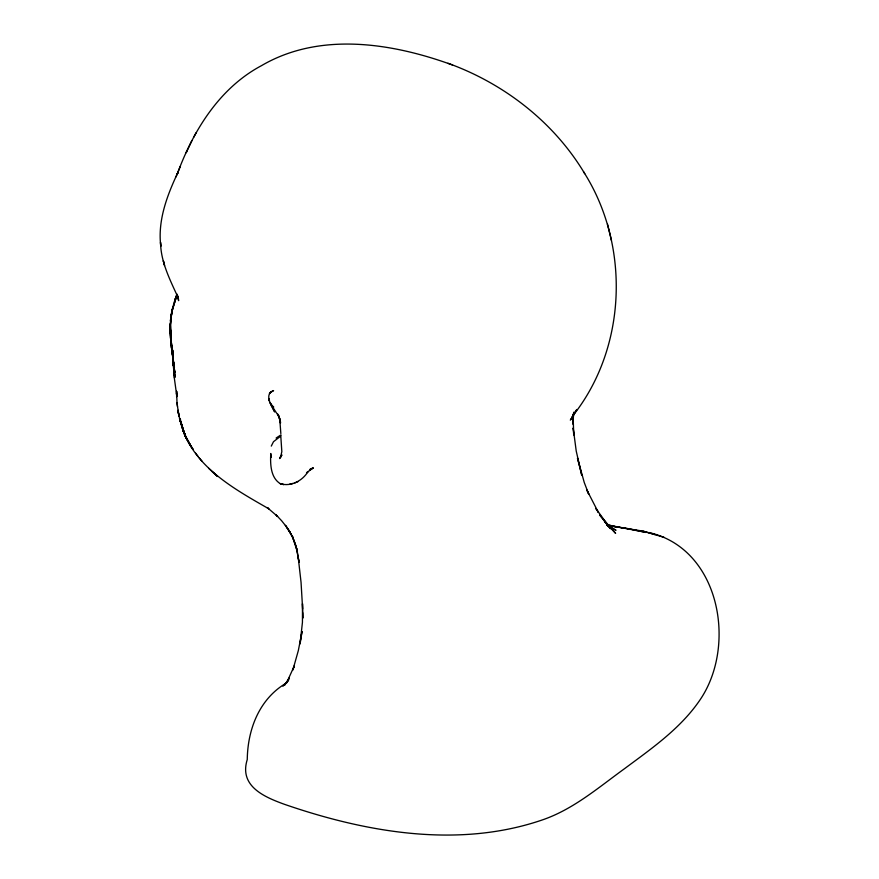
<?xml version="1.0" encoding="UTF-8"?>
<svg xmlns="http://www.w3.org/2000/svg" width="879" height="879" viewBox="0 0 879 879"><rect width="100%" height="100%" fill="white"/><g stroke="black" fill="none" stroke-linecap="round" stroke-linejoin="round"><path stroke-width="1.32" d="M172.031 351.556L174.405 368.081L170.724 341.162L170.581 332.438L172.196 352.677L170.724 341.162L170.306 323.648L171.295 341.349L170.394 325.472M176.591 391.375L177.02 403.043M176.613 396.901L176.646 393.616M178.294 296.278L178.272 298.794L178.283 296.805M176.569 393.946L176.602 391.331L176.778 396.176L176.426 393.462M172.636 350.106L172.691 358.665L175.174 377.201L172.833 359.489L174.492 379.267L176.602 394.638M172.625 350.007L173.02 362.346L173.438 365.587L172.449 350.15L173.053 362.016L174.899 372.125L173.053 362.016L172.108 349.787M302.684 612.663L302.783 618.179L302.497 603.686L302.442 622.31L300.058 643.911L302.013 631.77M172.031 311.144L172.636 308.727L170.482 320.527L170.284 329.383L171.603 312.441L177.195 294.223L173.119 307.276M573.767 412.723L572.8 424.096L573.119 416.459L573.745 435.006L573.185 427.963L576.228 451.081L581.766 475.22L577.47 458.069L584.26 482.516L588.809 494.383L586.864 490.042L598.445 512.567L595.841 508.425L610.455 528.729L599.588 514.896L615.63 533.355L604.444 521.555L611.905 529.015L606.499 524.796L616.003 530.29L607.774 525.697M171.361 313.803L170.482 320.527L171.768 312.441L170.141 326.538L171.229 338.964L170.251 331.262M573.734 412.504L572.932 417.294L573.998 412.383M302.035 631.54L298.333 650.559L292.861 670.007L294.278 665.952L286.576 682.928L289.356 677.995L284.422 685.301L288.642 679.994L282.928 686.29M173.899 303.826L175.899 297.662L174.262 302.178M172.844 307.145L171.998 310.858L173.8 303.694M573.965 412.284L572.471 417.91L573.888 413.207M175.207 299.256L174.723 300.772L176.965 294.498M573.8 413.328L572.009 418.481L574.229 412.8L571.053 419.536L573.855 414.361M178.349 298.135L178.613 300.651L177.448 295.871L178.107 297.64C170.152 280.016 160.791 262.195 160.538 242.351L160.802 246.307C157.539 220.585 167.043 195.599 177.789 172.745L177.228 174.031C193.281 130.564 219.453 87.988 261.513 65.639C319.846 31.501 392.177 42.972 452.553 65.013M180.25 166.57L177.228 174.031M186.623 151.726L186.205 152.726L191.875 140.618M175.954 176.91L177.789 172.745M271.281 446.103L273.479 441.719L281.115 435.819M193.732 137.201L196.061 132.806M280.72 456.684L279.643 458.585L281.027 456.08L280.533 457.19L281.829 451.663L280.851 436.951M570.306 420.151L576.822 409.504L573.251 415.251C627.134 346.875 630.188 244.626 583.513 171.702M281.61 455.388L280.39 457.047L281.983 455.014M271.325 391.715L270.93 392.232L273.589 390.562C263.711 394.111 271.457 406.043 274.688 411.943L271.369 404.812M285.818 683.346C259.096 699.288 247.658 729.625 247.263 759.5C238.934 786.035 263.92 796.879 284.4 804.296C366.455 832.6 459.08 848.795 543.2 819.635C573.811 808.922 598.577 787.452 624.464 768.729C652.042 748.216 681.203 728.065 700.585 699.047C737.074 644.34 719.461 548.54 648.823 532.509M310.067 469.177L313.155 467.903L306.529 472.836L308.133 471.452C302.552 480.736 291.136 486.933 280.346 483.736C270.424 477.583 270.238 463.98 270.765 453.487L271.204 457.355M309.595 470.309L313.045 467.881L311.276 469.122M276.105 438.039L280.95 434.896M294.894 482.857L298.234 481.494M289.63 484.197L293.059 483.406M606.587 524.807L610.114 526.642L607.982 525.631L642.901 531.092L655.24 534.641M643.725 531.817L646.274 532.169M608.081 525.576L627.672 528.543L646.153 532.443L608.861 525.181M608.147 524.917L617.838 527.18M642.901 531.092L664.03 537.322M447.949 63.266C504.041 83.461 554.067 122.225 584.744 173.668M607.708 525.499L610.114 526.642M272.688 406.45L269.941 402.362L271.666 405.527L273.743 407.065L271.523 405.329L279.017 416.778L277.797 414.086L280.478 421.975L278.973 416.009L280.544 423.096L279.742 418.811L280.84 433.611M189.985 444.796L184.59 434.391L180.766 422.689C191.644 465.76 233.265 488.405 268.864 508.831L267.26 507.568L277.61 516.456L276.127 514.918L281.632 520.753L286.73 527.169L293.059 537.838L288.872 530.246M212.289 471.792L217.607 476.517L208.62 468.276M199.28 457.926L202.115 461.332M195.567 453.103L198.094 456.443M290.048 532.377L285.389 525.367C291.268 533.179 295.465 542.255 297.41 551.847L292.322 536.234L296.157 546.793L299.047 562.241L296.761 548.639M189.37 443.785L192.93 449.334L186.172 437.94L182.261 427.974M186.172 437.94L192.93 449.334M190.765 446.016L184.59 434.391L188.809 442.675M182.722 429.205L185.293 435.468L180.195 420.799L184.931 435.259L181.03 421.986M183.623 431.413L178.898 415.811L176.954 402.538L177.481 406.559M182.557 428.787L183.491 431.677M607.488 224.035L611.421 240.374M164.439 265.029L163.351 260.766L164.571 265.568M268.908 398.648L269.446 401.066L269.315 400.494M178.14 411.768L178.898 415.811L178.085 410.372L178.898 415.811M180.865 422.195L181.195 424.107M181.162 422.788L181.524 425.073M180.294 418.657L180.7 421.239M171.053 344.03L171.855 349.655L170.801 335.152L170.944 341.107M298.146 556.781L301.047 582.316L302.629 608.916M173.02 362.346L173.965 369.762M171.394 347.194L172.174 353.402M170.339 333.405L170.636 336.207L170.185 328.394L171.438 344.008L170.295 330.537M173.888 369.389L173.976 370.784L173.767 366.993M172.119 349.677L173.613 365.246L172.053 350.864M174.075 373.004L174.13 373.927L173.877 367.015L174.383 378.014M173.866 368.334L174.251 375.014L173.756 366.906M173.624 364.466L173.482 361.939L173.613 364.422M171.855 347.249L171.713 344.832L171.844 347.524M170.438 335.481L170.548 338.426L170.361 332.921M176.075 296.849L175.24 299.442L176.514 295.608L176.075 296.849M270.369 392.32L269.446 393.506L270.413 392.331M283.576 484.56L280.346 483.736L283.576 484.56M186.601 438.775L183.832 432.402L186.601 438.775M185.788 436.896L183.173 430.699L185.788 436.896M181.261 424.491L179.514 418.47L181.261 424.491"/></g></svg>
